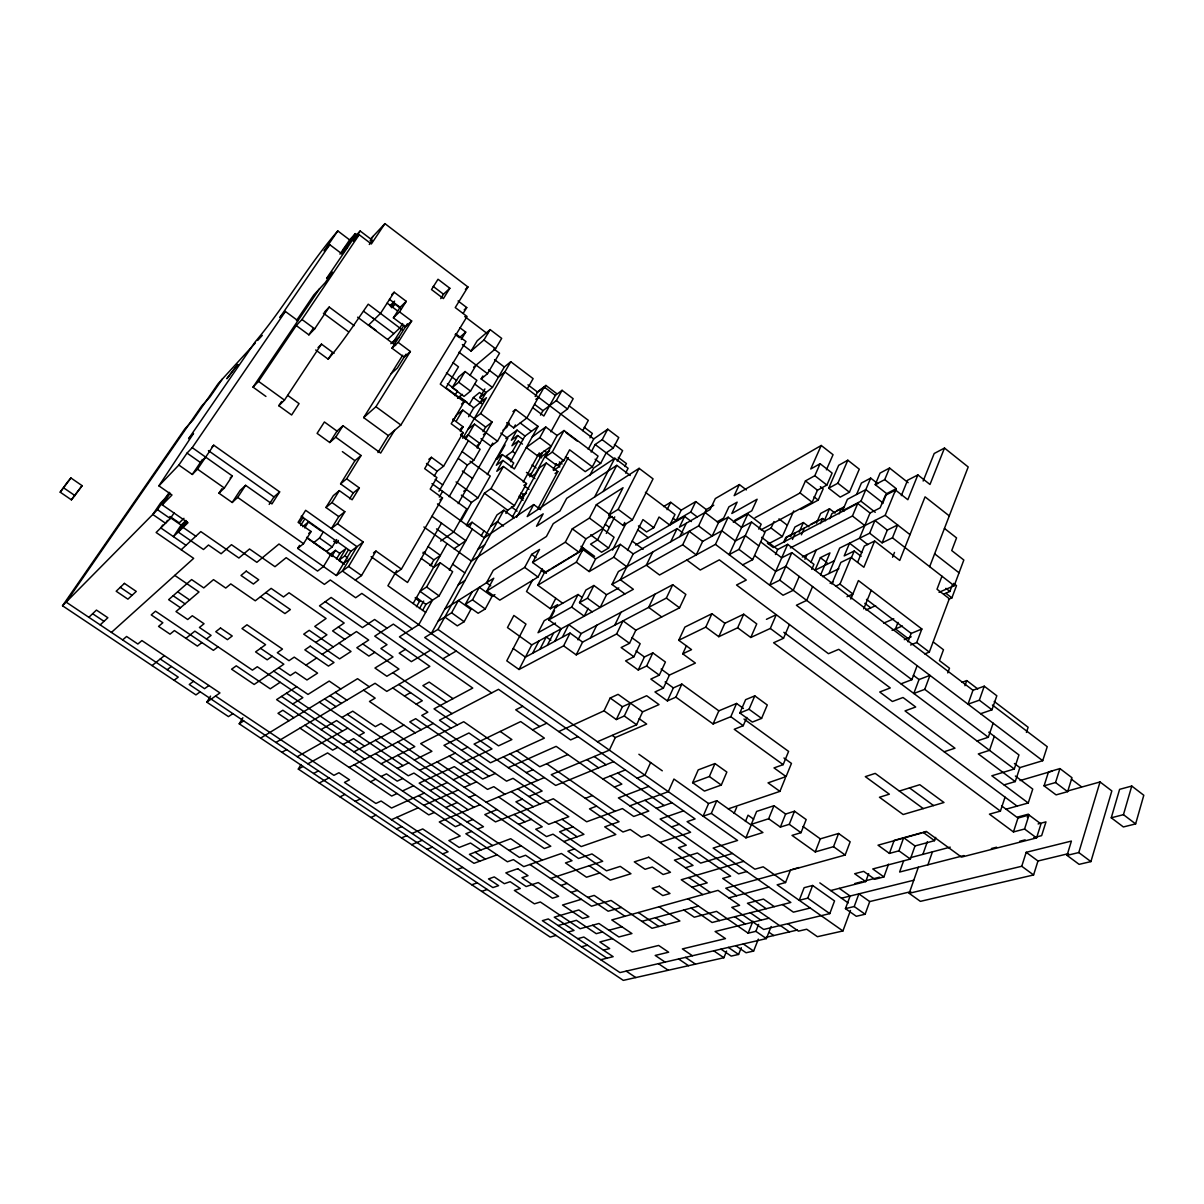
<?xml version="1.0" encoding="UTF-8"?>
<svg xmlns="http://www.w3.org/2000/svg" width="1204" height="1204" viewBox="0 0 1204 1204"><rect width="100%" height="100%" fill="white"/><g stroke="black" fill="none" stroke-linecap="round" stroke-linejoin="round"><path stroke-width="1.5" d="M1135.628 823.912L1143.8 795.257L1131.76 786.046L1119.615 789.342L1111.262 817.802L1123.377 826.952L1135.628 823.912L1123.452 814.672L1111.262 817.802M1123.452 814.672L1131.76 786.046M918.351 867.241L909.17 893.323L1021.744 866.263L1026.199 852.312L1071.409 841.069L1067.045 855.382L1079.115 864.352L1090.914 861.597L1111.834 790.923L1100.035 781.953L1067.301 791.088M1067.045 855.382L1078.784 852.552L1100.035 781.953M1067.632 791.66L1071.966 777.709L1059.941 768.588L1048.488 771.975L1044.064 785.836L1056.089 794.881L1067.632 791.66L1055.532 782.54L1044.064 785.836M909.17 893.323L920.383 901.36L1033.589 874.962L1037.968 860.995L1068.55 853.621M1055.532 782.54L1059.941 768.588M935.674 837.382L934.53 840.663L915.01 845.961L910.359 859.069L898.952 850.837L889.425 853.41L878.032 845.193L926.644 831.663L961.529 857.097L1036.554 837.909L1040.978 823.927L1029.044 815.033L1017.967 818.043L1001.562 805.852M1027.343 817.516L1028.427 814.145L1017.711 817.049M1005.054 797.153L1000.419 811.105L989.447 814.16L1013.452 831.934L1024.559 829.014L1029.044 815.033M1006.047 809.178L1028.246 802.993L1032.746 789.087L1015.363 776.038M1014.43 763.547L1019.848 767.61L1042.709 760.702L1047.239 746.691L992.412 705.032M1013.452 831.934L1017.967 818.043M1004.031 784.888L1015.243 781.592L1019.848 767.61M1028.246 802.993L991.84 775.782L1014.295 768.98L1018.945 754.938L988.785 732.183M1026.41 732.423L1028.126 727.246L994.203 701.45M994.293 736.336L989.507 750.348L978.325 753.93L1015.243 781.592M977.031 740.972L988.303 737.269L993.149 723.198M980.613 713.716L991.976 709.803L996.822 695.777L984.24 686.19L972.967 690.268L968.031 704.189L979.334 700.201L984.24 686.19M927.908 864.788L932.423 851.845M922.881 854.373L927.381 841.611M964.931 685.723L966.767 680.576L977.768 688.959M903.587 860.905L899.614 872.042L964.013 855.547M898.952 850.837L903.677 837.728L915.01 845.961M868.641 873.652L865.721 881.584L854.674 873.728L863.674 871.35L874.766 879.281L883.917 876.933L888.567 864.111M839.263 888.356L850.114 896.032L845.449 908.629L856.3 916.289L865.119 914.242L869.724 901.57L910.766 891.667M889.425 853.41L894.166 840.377L913.309 835.049M947.759 672.916L949.474 668.22L939.466 660.62L943.484 649.754L933.476 642.138M845.449 908.629L854.208 906.522L858.873 893.865L869.724 901.57M787.732 923.694L798.433 931.144L806.695 929.232L817.411 936.697L842.92 930.963L850.476 910.495M924.747 689.38L929.955 675.369L919.028 679.538L913.806 693.474L924.747 689.38L988.303 737.269M948.526 599.336L951.882 597.906L956.488 585.626L953.598 583.383M943.951 594.008L949.896 591.435L952.274 585.099M829.782 913.625L834.538 900.938L812.625 885.467L804.121 887.709L799.245 900.306L807.749 898.139L829.782 913.625L763.697 929.458L731.806 907.364L739.572 905.333L718.02 890.373L611.782 919.931L631.919 933.551L618.886 936.968L598.93 923.498L580.147 928.72L540.355 901.992L534.395 903.843L514.394 890.433L520.263 888.492L510.165 881.704L504.341 883.691L494.257 876.918L488.538 878.92L498.591 885.647L492.887 887.574L189.254 684.474L193.528 681.298M924.717 653.922L929.322 652.086L949.324 598.734L937.013 589.223L941.964 576.219M939.03 592.308L954.2 585.716L963.832 560.026L951.732 550.559L956.548 537.902L944.448 528.421M736.637 895.761L725.786 888.221L845.163 855.021L850.159 841.792L838.571 833.469L820.315 838.857L803.008 826.486M900.983 683.842L911.864 679.673L917.132 665.677M910.615 644.998L916.726 642.515L921.858 629L858.422 580.554L850.822 599.065M745.908 837.849L751.176 825.086L716.756 800.705L708.584 803.55L703.136 816.192L711.308 813.422L745.908 837.849L762.915 832.536L751.311 824.319L768.649 818.75L780.373 827.088L785.625 814.054L794.505 811.21L806.183 819.563L801.006 832.686L792.036 835.395L815.243 851.92L833.514 846.683L838.571 833.469M807.749 898.139L812.625 885.467M907.982 641.822L911.202 633.424L921.858 629M929.654 566.678L968.197 466.971L944.493 448.054L934.199 453.502L923.152 481.028M815.243 851.92L820.315 838.857M898.018 622.393L895.475 628.924L907.741 638.24M606.921 958.203L548.302 918.938L542.387 920.684L619.97 972.576L766.376 938.593L771.132 926.493M735.779 945.697L746.074 952.755L753.629 951.055L758.339 939.135M842.92 930.963L777.152 884.82L785.55 882.547L790.546 869.89M683.827 910.028L694.287 917.207L716.53 911.368L748.135 933.175L755.871 931.324L758.61 924.416M944.493 448.054L929.985 484.475L917.869 474.903L907.59 480.245L901.329 495.642M780.373 827.088L789.267 824.319L794.505 811.21M721.015 949.128L731.204 956.096L738.594 954.441L741.288 947.698M748.135 933.175L752.936 921.15M892.555 557.256L894.497 552.425M863.719 608.863L871.214 590.321M882.111 542.838L892.45 537.812L897.627 524.989L887.303 530.091L882.111 542.838L869.664 533.206L839.685 548.091L828.954 573.51M917.869 474.903L907.846 499.72L895.535 490.073L885.301 495.371L880.139 507.862L870.025 513.024L859.521 538.233L867.783 544.599M242.862 717.75L239.22 723.8L623.311 980.372L723.89 957.737L726.584 951.07M768.649 818.75L773.961 805.717L785.625 814.054M728.269 808.862L779.921 791.374L785.234 778.326M779.921 791.374L768.047 782.856L786.077 776.58L791.449 763.411L783.954 757.993M949.279 515.899L925.063 496.846L899.749 560.432L874.631 541.032L863.87 567.25L851.093 557.452L840.859 562.418L831.813 583.97M802.331 557.016L885.181 515.312L895.535 490.073M786.077 776.58L774.021 767.911L783.157 764.645L788.59 751.401L744.012 719.059M894.873 492L896.243 488.658L884.729 479.613L875.218 484.64L886.686 493.61L896.243 488.658M751.311 824.319L756.624 811.436L773.961 805.717M857.624 562.313L864.352 546.059L874.631 541.032M869.664 533.206L874.917 520.474L887.303 530.091M882.562 503.603L886.686 493.61M835.576 586.213L839.971 584.136L851.093 557.452M851.514 557.482L854.208 551.026L861.116 556.338M884.729 479.613L889.545 468.025L908.147 482.669M745.442 821.474L748.045 815.183L753.689 819.187M734.094 813.437L736.728 807.162M875.218 484.64L880.049 473.097L889.545 468.025M790.366 547.925L852.432 516.004L857.73 503.468L870.025 513.024M882.923 502.926L865.826 489.592L847.42 499.314L842.529 510.782L860.95 501.165L870.673 478.108L877.776 483.662M761.59 718.397L767.279 704.987L754.803 695.852L745.622 699.674L739.858 713.009L752.349 722.084L761.59 718.397L749.038 709.261L739.858 713.009M856.571 494.483L861.417 483.045L870.673 478.108M812.58 586.559L806.68 600.405L796.401 605.251L1014.295 768.98M820.571 575.03L829.962 552.907L820.391 557.663L815.033 570.199L834.342 560.748M721.301 785.053L726.855 772.065L714.965 763.562L698.23 769.883L692.616 782.705L704.445 791.088L721.301 785.053L709.352 776.535L692.616 782.705M839.113 513.867L841.325 508.69L844.29 510.978M711.308 813.422L716.756 800.705M849.437 492.21L859.28 469.184L847.827 460.214L838.691 465.301L828.713 488.192L840.211 497.117L849.437 492.21L837.864 483.225L828.713 488.192M810.924 562.358L816.252 550.017M829.691 518.773L831.904 513.626L841.325 508.69M749.038 709.261L754.803 695.852M783.157 764.645L734.229 729.278L743.229 725.711L746.796 717.418M811.767 569.402L813.934 564.33L787.672 544.343L777.709 549.506L775.466 554.532M1000.419 811.105L773.6 642.755L783.518 638.286L789.403 624.515M799.245 576.46L793.255 590.291L783.051 595.227L715.432 544.404L659.536 574.985L646.307 565.188L652.764 551.989M824.574 520.158L829.481 508.78L835.079 513.1M709.352 776.535L714.965 763.562M804.934 559.303L806.921 554.698M820.375 523.62L822.603 518.488L825.538 520.745M837.864 483.225L847.827 460.214M686.506 645.615L682.728 653.817L695.4 663.073L669.424 675.083L663.389 688.131L654.961 691.954L667.392 700.894L675.88 697.146L713.069 723.95L730.798 716.711L736.562 703.452L743.44 708.449M682.728 653.817L691.547 649.633L678.74 640.272L705.785 627.118L718.803 636.705L737.646 627.781L750.769 637.488L770.304 628.458L776.279 614.702L766.436 619.338M816.462 523.123L820.676 513.431L829.481 508.78M801.397 534.817L804.362 528.044M800.856 509.473L818.238 500.096L823.175 488.839L820.36 486.672M761.018 529.835L812.158 502.264L817.456 490.209L826.877 485.061L832.114 473.067L820.12 463.721L810.744 468.988L821.233 445.465L833.048 454.706L826.411 469.816M750.769 637.488L756.744 623.898L743.711 614.206L724.868 623.281L718.803 636.705M713.069 723.95L718.833 710.842L736.562 703.452M799.17 532.168L803.399 522.551L808.922 526.78M787.672 544.343L769.657 585.144L779.786 580.147L791.841 552.651L972.967 690.268M790.697 536.593L794.926 527.021L803.399 522.551M792.458 539.452L795.423 532.725M783.699 542.101L785.776 537.42L792.352 533.974M784.376 542.372L786.603 537.345L822.603 518.488M755.058 517.75L800.073 492.948L805.446 480.923L814.807 475.7L820.12 463.721M768.318 543.907L782.314 536.563L793.737 510.887M737.646 627.781L743.711 614.206M742.657 564.872L752.635 559.679L765.022 532.273L751.522 522.024L741.634 527.442L728.149 517.223L718.487 522.671L712.151 536.111L698.606 525.922L618.404 571.539L611.963 584.452L624.906 593.933M764.104 531.762L771.087 528.014L773.991 521.558M650.611 762.553L644.877 775.15L637.097 778.175M758.866 529.218L761.169 524.192L747.819 514.033L733.281 522.13M705.785 627.118L711.925 613.709L724.868 623.281M675.88 697.146L681.855 684.083L718.833 710.842M667.392 700.894L673.367 687.905L681.855 684.083M747.819 514.033L729.082 554.668L738.97 549.385L751.522 522.024M663.389 688.131L650.837 679.086L659.31 675.143L665.421 662.019L652.824 652.884L644.411 656.978L638.24 669.996L625.583 660.876L633.906 656.782L640.167 643.704L631.694 637.548M597.44 741.739L636.6 724.748L642.605 711.85L659.024 704.596L646.653 695.731L622.393 706.733L616.328 719.556L604.032 710.827L558.716 731.565M678.74 640.272L684.88 627.088L711.925 613.709M715.432 544.404L728.149 517.223M633.906 656.782L621.129 647.541L629.511 643.327L635.847 630.189L679.553 607.809L685.844 594.43L672.72 584.723L581.141 633.575L577.98 639.881M746.375 489.908L739.376 484.565L734.169 495.657L821.233 445.465M638.24 669.996L646.638 665.978L652.824 652.884M616.328 719.556L624.289 716.004L630.369 703.121M639.113 718.653L646.683 724.055L615.289 737.57L609.359 750.137L551.236 774.684L619.052 821.73L604.739 826.862L615.801 834.507L581.201 846.578L559.589 831.753L572.969 826.817M758.866 545.909L745.276 535.629L735.388 540.987L721.813 530.753L702.639 541.394L696.243 554.893L682.698 544.78L611.963 584.452M698.606 525.922L706.296 509.563L713.761 505.244M682.984 532.996L677.115 528.586L633.199 553.9L620.361 579.741L633.379 589.298L531.747 644.892L507.471 627.585L513.867 615.455L525.967 624.108L506.779 660.846L519.029 669.499L563.607 645.841L576.219 654.871L582.586 642.093L666.354 598.087L672.72 584.723M682.698 544.78L689.17 531.295L702.639 541.394M604.032 710.827L610.187 698.019L618.088 694.332L642.605 711.85M679.869 536.578L686.28 523.304M655.006 594.174L648.64 607.388L661.688 616.945M691.382 521.558L684.624 516.456L679.417 527.217L710.119 509.518L715.342 498.561L739.376 484.565M670.417 523.86L690.72 512.016L695.761 501.586L706.296 509.563M695.761 501.586L681.178 510.18L676.151 520.519L673.141 518.262M670.703 541.8L677.115 528.586M576.219 654.871L616.598 633.981L623.01 620.858L635.847 630.189M614.702 625.222L621.038 612.294M667.076 509.668L670.703 502.294L681.178 510.18M638.451 525.892L646.563 531.927L653.787 527.683L659.039 517.028L669.8 525.094L674.977 514.514L645.419 492.301M590.457 637.954L596.778 625.237M627.525 550.454L642.936 519.586L653.787 527.683M618.781 587.928L606.515 594.731L600.164 607.463L587.447 598.207L579.5 602.662L592.157 611.843M596.356 504.687L610.052 514.861L603.189 528.255L585.912 538.85L579.004 552.23L545.969 572.216L532.589 562.509L565.308 542.191L572.306 528.827L589.418 518.066L596.356 504.687L623.04 487.71L609.028 515.026L623.145 525.516L632.386 519.932L653.05 478.861L639.098 468.341L553.238 523.65L546.42 536.487L493.294 570.305L486.491 582.796L490.75 585.851M588.199 608.291L584.241 616.162L571.659 607.072L548.768 619.909L561.139 628.804L554.773 641.311M562.674 603.234L537.767 585.219L576.325 562.178L589.162 571.569L613.814 557.181L620.271 544.343L633.199 553.9M623.145 525.516L624.695 522.461M563.607 645.841L570.049 633.078L582.586 642.093M587.447 598.207L593.873 585.49L606.515 594.731M612.52 550.108L625.854 523.695M579.5 602.662L585.912 590.02L593.873 585.49M562.358 637.232L568.739 624.65L581.141 633.575M608.577 548.061L614.07 537.225L603.084 529.098L597.545 539.919L590.562 544.133L601.564 552.23L608.577 548.061L590.622 534.802M589.162 571.569L595.589 558.912L620.271 544.343M571.659 607.072L578.071 594.49L582.239 597.515M547.293 645.359L553.644 632.898M609.028 515.026L618.179 509.352L639.098 468.341M606.304 533.432L614.747 516.877M539.904 649.332L546.255 636.946L550.83 640.227M624.876 466.535L626.411 463.555L618.269 457.415M576.325 562.178L582.841 549.551L595.589 558.912M582.089 551.402L583.684 548.317L579.591 550.785M548.768 619.909L555.149 607.523L578.071 594.49M532.619 653.26L538.956 640.949M554.547 610.624L551.462 616.629L544.238 620.692L538.022 632.732L555.511 623.04M556.097 607.629L557.648 604.619L550.409 608.742L526.509 591.525L532.755 579.711M625.628 473.082L628.097 468.266L614.808 458.257L527.202 516.591L533.718 504.581L540.611 509.668M519.029 669.499L531.747 644.892M550.409 608.742L555.751 598.388M617.185 461.117L622.618 450.657L614.416 444.457M603.234 491.443L616.779 465.346L630.234 475.475M594.595 497.011L614.808 458.257M589.659 475.61L593.647 468.055L600.645 463.359L606.184 452.839L613.272 448.038L618.766 437.549L607.734 429.196L593.738 438.918L588.199 449.318M537.767 585.219L544.238 572.908L550.243 569.266M592.353 466.851L598.057 456.075L564.029 430.505L557.091 435.502L545.322 456.978L556.76 465.496L563.758 460.65L569.612 449.814L592.353 466.851L585.249 471.622L565.444 456.828M444.893 608.953L493.76 578.221L486.883 590.893L499.81 600.149L537.992 577.032L542.282 568.905M591.149 452.042L595.152 444.517L602.181 439.671L607.734 429.196M532.589 562.509L539.543 549.43L531.641 554.397L524.703 567.4L486.883 590.893M589.99 437.82L592.353 433.425L584.196 427.269M540.942 508.208L568.273 457.52M582.766 430.656L588.32 420.346L569.116 405.838M562.283 460.741L559.032 466.731L553.659 470.448M538.098 508.148L557.843 471.577L546.285 462.983L539.377 467.844L512.392 517.073M472.254 591.751L465.421 604.212L478.123 613.257L485.257 608.953L492.03 596.401L494.919 594.625M553.118 469.891L556.368 463.916M444.818 617.02L457.309 625.854L464.157 621.716L470.884 609.359L458.393 600.465L451.59 612.806L438.121 621.174M516.606 517.314L546.285 462.983M545.322 456.978L552.26 452.072L564.029 430.505M465.421 604.212L472.48 599.833L479.327 587.296L492.03 596.401M539.768 457.595L542.131 453.306L539.618 455.112M529.715 476.799L540.37 457.415L549.641 450.823M505.921 513.416L507.682 510.24L514.409 505.635L526.539 483.556L503.407 466.475L496.785 471.291L502.896 460.455L514.364 468.943L538.053 426.412L515.523 409.556L512.919 411.572M550.89 431.83L560.703 414.026L567.505 409.014L573.164 398.705L562.072 390.307L555.33 395.409L543.862 415.997L532.665 407.599M521.332 498.321L523.77 493.881M523.213 482.036L539.287 452.9M431.288 633.5L496.996 514.906L503.814 510.24L514.228 517.855M539.813 437.654L551.236 446.202L537.616 455.925L526.298 447.512L539.813 437.654L545.728 426.984L557.091 435.502M449.498 654.946L424.711 637.533L437.97 629.406L503.814 510.24M481.239 535.78L483.963 530.874M540.491 415.079L542.944 410.669L556.353 400.601L562.072 390.307M422.529 610.473L425.93 604.393L439.114 595.89L452.644 571.674L440.258 562.81L433.666 567.28L421.295 558.445M511.173 467.558L513.732 462.968L502.384 454.57L495.897 459.356M449.318 570.124L472.299 529.113M510.571 461.659L524.839 436.209L538.053 426.412M419.474 608.562L423.688 601.082M466.43 525.2L484.429 493.234L491.036 488.508L503.407 466.475M555.33 395.409L544.253 387.041L526.81 417.999L513.702 427.902L506.718 422.694M523.168 439.58L517.69 435.517L511.926 445.766L518.337 441.01L522.476 444.095M544.298 388.26L545.894 385.43L556.564 393.512M469.334 527.156L472.073 522.25L488.418 534.094M511.625 460.169L506.116 456.09L512.513 451.38L518.337 441.01M457.339 724.974L434.027 708.855L472.751 688.071L399.442 636.841L418.751 624.68L432.477 600.164L420.03 591.345L426.592 586.995L440.258 562.81M416.449 606.726L419.82 600.766L415.245 597.53M460.756 521.422L471.471 502.489L477.913 497.884L490.239 476.047L470.072 461.222M502.384 454.57L496.334 465.271L502.896 460.455M535.163 396.507L537.631 392.143L544.253 387.041M525.185 436.179L517.058 430.114L511.354 440.243L517.69 435.517M413.122 603.535L447.06 543.621M487.259 474.617L507.817 438.301L500.789 433.094M513.702 427.902L515.372 424.952M496.831 459.492L505.078 444.923M480.968 438.723L490.976 446.127L497.493 441.221L515.523 409.556M527.307 388.847L533.131 378.628L510.782 361.727L504.325 367.009L492.436 387.402L479.794 397.621L483.963 400.736M509.202 422.98L506.733 427.345L502.941 430.219M430.505 565.775L433.861 559.875L440.393 555.405L428.082 546.586M458.167 503.618L492.707 443.102M449.122 496.74L467.333 465.105L473.834 460.214L480.11 449.273L461.042 435.201M556.037 935.433L550.168 937.073L298.321 769.07L300.925 764.525M441.507 523.168L407.524 582.48L371.103 556.684M477.16 448.038L492.12 422.062L480.637 413.529L474.226 418.601M394.957 573.586L401.399 569.101L442.5 497.974L430.219 489.065L436.932 477.582L424.681 468.657L431.408 457.294L443.584 466.204L463.209 432.627L451.214 423.763L464.157 401.88L440.273 384.121L465.993 341.56L455.714 333.809M483.03 431.619L485.648 427.089L492.12 422.062M438.948 491.337L468.401 440.619M396.703 570.576L387.914 585.746L425.644 612.369M439.279 497.086L442.59 491.352M465.542 439.46L474.451 424.139L497.493 441.221M480.637 413.529L510.782 361.727M480.065 402.813L486.07 392.549L474.827 384.136M462.742 438.301L486.416 397.711L473.789 407.855L468.612 416.704M479.794 397.621L484.896 388.922M434.253 476.062L437.097 471.2L443.584 466.204M460.349 431.514L463.104 426.818L452.719 419.127M456.542 420.647L462.772 410.097L485.648 427.089M492.436 387.402L481.133 378.929L482.864 376.009M469.139 404.725L473.368 397.531L479.523 392.534L482.277 394.596M481.133 378.929L487.515 373.676L499.54 353.223L493.896 348.964M355.27 580.057L361.516 575.557L375.979 551.071L401.399 569.101M470.538 391.074L476.874 380.359L465.075 371.524L458.619 376.987L452.237 387.643L464.022 396.417L470.538 391.074L458.694 382.225L452.237 387.643M473.593 367.235L495.551 348.739L501.677 338.369L490.133 329.61L477.19 340.792L471.035 351.071L462.381 344.555M452.945 421.174L456.497 415.169L462.772 410.097M454.826 395.574L457.49 391.089L447.436 383.609M469.981 375.437L476.122 365.113M299.555 545.382L297.674 548.422L336.322 575.527L348.588 566.452L363.202 541.996L337.481 523.74L331.416 528.571L338.745 516.591L344.841 511.7L331.973 502.535L325.953 507.486L338.745 516.591M458.694 382.225L465.075 371.524M471.035 351.071L483.948 339.964L490.133 329.61M344.389 564.3L338.836 560.402L344.811 555.887L348.377 549.942M336.322 575.527L350.861 551.312L363.202 541.996M338.836 560.402L345.969 548.557L340.04 553.072L336.488 558.957M326.284 551.552L332.184 546.977L336.699 539.558M338.384 540.491L336.668 543.335L333.643 541.198M330.859 554.382L323.5 566.527L317.555 571.057L278.982 544.027L256.858 562.328L231.469 544.69L221.115 553.75L208.488 545.006L203.491 549.506L178.222 532.048L185.958 520.474L181.127 525.11L173.421 536.623L188.005 522.717L162.254 504.852L170.185 493.204L160.629 502.911L152.773 514.454L165.52 523.258L167.476 520.369M461.267 339.453L465.722 332.123L459.958 327.774M331.943 556.128L335.449 550.348L340.01 553.569M377.951 452.569L388.335 435.622L400.872 425.012L467.062 316.502L455.247 307.562L467.95 286.973L384.934 223.628L370.697 238.874M349.627 498.832L353.223 492.948L359.364 487.936L346.632 478.801L340.582 483.888L353.223 492.948M463.179 313.371L466.746 307.547L458.077 300.955M337.481 523.74L344.841 511.7M359.364 487.936L352.125 499.765L339.332 490.615L333.297 495.642L325.953 507.486M394.566 430.355L380.66 453.08L342.974 425.719L336.985 431.092L329.761 442.515L317.103 433.38L324.403 421.972L336.985 431.092M313.687 542.688L319.527 538.037L323.169 532.108M297.674 548.422L303.543 543.696L311.083 531.521L298.095 522.355L305.635 510.3L356.986 546.676L342.418 571.027L695.069 818.931L687.108 821.64L754.893 869.198L763.201 866.82L785.55 882.547M340.582 483.888L354.939 460.68L361.034 455.503L335.72 437.187L329.761 442.515M232.884 713.656L228.444 716.606L206.802 702.158L210.549 696.108M331.973 502.535L339.332 490.615M346.632 478.801L361.034 455.503M388.335 435.622L363.668 417.622L375.919 406.726L410.383 351.508L398.178 342.403L391.977 348.182L404.123 357.212L410.383 351.508M449.844 288.253L443.403 298.577L431.514 289.562L438.015 279.253L449.844 288.253L443.493 294.212L440.739 298.622M304.717 527.894L308.375 521.994L320.956 530.889M363.668 417.622L402.723 355.225M299.57 522.987L303.152 517.268M406.034 354.157L397.365 368.033L391.21 373.616M300.654 525.561L304.266 519.767M398.178 342.403L411.678 321.001L399.547 311.896L393.392 317.826L405.447 326.871L411.678 321.001M404.047 325.17L392.609 343.23L398.75 337.481M335.72 437.187L342.974 425.719M391.977 348.182L407.343 323.861M402.663 323.5L399.848 327.94L387.899 339.257M399.547 311.896L406.275 301.346L394.175 292.226L391.721 294.634M211.618 447.361L213.74 445.194L279.644 491.894L271.953 503.904L245.601 485.317L240.093 490.449L232.206 502.489L218.947 493.188L221.942 488.673M393.392 317.826L400.104 307.321L406.275 301.346M391.134 307.186L393.919 302.851M269.169 504.416L273.955 496.936L279.644 491.894M394.175 292.226L380.524 313.371L368.439 325.23M232.206 502.489L237.685 497.402L245.601 485.317M315.689 349.988L328.165 359.138L332.229 352.922M328.165 359.138C342.929 341.981 355.255 322.807 368.228 304.176L402.211 329.806M218.947 493.188L224.35 488.026L232.342 475.956L192.234 447.647L187.041 453.095L178.854 465.06L158.898 485.859L171.991 494.994L162.254 504.852M287.726 395.409L299.059 403.626L291.624 414.989L278.801 405.733L281.616 401.474M278.801 405.733L284.475 400.119L321.483 344.133L334.02 353.359M370.155 240.68L373.029 236.375M265.933 396.447L253.021 387.116L258.544 381.367L296.259 325.562L308.886 334.862L313.055 328.632M369.297 244.487L372.202 240.123L360.162 230.987L354.337 237.354L326.615 278.335L332.364 272.119L325.261 282.624L313.868 294.89L296.47 320.58M308.886 334.862L314.68 328.858L329.219 307.08L354.217 325.652M384.934 223.628L371.359 243.96L359.183 234.735L353.299 241.146L360.162 230.987M186.966 521.603L183.083 527.412L195.816 536.216M162.736 525.034L160.794 527.909L186.003 545.307M296.259 325.562L301.978 319.481L359.183 234.735M111.43 632.416L193.663 558.355L156.129 532.499L170.306 518.563L174.219 512.753M339.964 254.149L349.627 239.882L355.33 233.636L358.295 235.879M178.854 465.06L192.279 474.466L202.392 459.522M349.627 239.882L337.797 230.927L324.117 250.899L329.73 244.668L341.74 253.713L355.33 233.636M192.279 474.466L197.516 469.169L213.74 445.194M253.021 387.116L319.527 288.794M200.21 691.803L195.936 694.889L62.518 605.762L157.483 509.683L169.297 492.346M329.73 244.668L279.855 317.51L285.393 311.475L297.93 320.731M192.234 447.647L285.393 311.475M158.898 485.859L193.528 433.47L188.607 438.692L255.308 341.725C285.002 306.538 307.637 265.783 337.797 230.927M222.439 378.959L209.857 397.169L201.58 406.169L66.13 602.105L178.237 677.115L174.068 680.29M62.518 605.762L184.859 428.88L192.971 420.106L218.24 383.549L255.383 342.929M71.397 499.841L82.128 485.679L70.931 477.973L67.349 482.262L60.2 492.165L71.397 499.841L82.128 485.679M60.2 492.165L70.931 477.973M257.671 340.431L262.306 335.374M342.884 249.845L348.573 243.629M341.74 253.713L347.489 247.467M324.553 311.956L329.219 307.08M205.658 457.129L200.391 462.486L187.041 453.095M318.007 347.64L321.483 344.133M389.915 305.711L394.596 301.12M391.646 307.757L395.183 304.296L401.037 308.691M183.956 518.322L179.23 522.882L169.96 516.471M230.175 478.033L232.342 475.956M88.855 617.321L96.44 610.082L107.863 617.742L100.173 624.876M390.848 343.667L395.409 339.377M181.202 549.761L200.812 531.596L238.904 558.024L249.529 548.979L274.979 566.693L286.176 557.678L324.388 584.376L330.317 579.982L355.677 597.741L361.832 593.421L412.235 628.789M465.391 289.336L467.95 286.973M464.217 309.834L466.746 307.547M465.722 332.123L459.416 337.677L455.127 334.441M122.657 639.926L126.601 636.48L137.858 644.02L141.906 640.573L219.956 692.932L206.802 702.158M457.58 398.373L462.456 394.355M302.671 526.705L308.375 521.994M461.553 404.002L464.157 401.88M308.721 533.432L311.083 531.521M152.065 665.586L164.391 655.653M185.913 638.346L194.867 631.137L252.434 670.146L257.295 666.745L302.851 697.658L292.738 704.024M460.515 428.865L463.104 426.818M428.835 459.311L431.408 457.294M460.605 434.674L463.209 432.627M468.07 429.166L474.451 424.139M167.205 669.725L171.374 666.459M201.896 642.575L197.396 646.096L174.399 630.565L170.05 634.162L158.552 626.396L162.841 622.754L151.237 614.913L155.512 611.18L213.394 650.341L218.029 646.819M206.471 638.993L211.091 635.381L199.428 627.465L204.048 623.747L192.294 615.756L187.734 619.518L175.995 611.557L199.006 591.977L174.761 575.392M464.398 437.835L468.221 434.84L479.824 443.418L477.251 445.39M536.969 392.323L545.894 385.43M483.421 434.689L485.995 432.703M329.73 554.743L335.449 550.348M535.84 399.307L538.489 397.275M505.815 438.572L517.058 430.114M349.732 558.791L343.622 563.367L306.614 537.315M439.881 499.901L442.5 497.974M373.466 552.907L375.979 551.071M532.198 436.917L545.728 426.984M463.736 491.262L466.279 489.396M208.924 685.527L204.545 688.688L160.237 659.009M528.571 475.174L531.084 473.413M272.224 656.27L267.183 659.807L255.579 651.906L265.587 644.682L241.989 628.578L246.97 624.786L282.473 649.076L277.311 652.703L289.005 660.68L294.227 657.128L317.585 673.111L306.975 679.974L295.431 672.103L290.284 675.534L278.756 667.678M531.536 476.453L535.479 473.684L546.977 452.719L544.208 450.657M422.935 553.419L425.433 551.673M440.634 541.063L453.667 531.957L466.731 508.901L431.98 483.632M523.845 485.423L526.539 483.556M466.821 525.907L472.073 522.25M526.464 493.158L523.8 494.994L520.986 492.918M555.059 473.503L557.843 471.577M315.734 642.439L326.901 634.809L314.771 626.426L326.088 618.495L289.02 592.774L283.527 596.958L271.141 588.38L255.278 600.796L230.777 583.91L225.75 588.064L213.499 579.636L203.777 587.913L191.617 579.576L168.635 599.682L180.495 607.734M429.768 565.278L432.251 563.577M453.938 548.798L465.797 540.701L431.995 516.305M490.675 526.314L497.478 521.693L503.468 526.058M533.718 504.581L484.309 537.827L437.488 503.904M477.883 549.43L484.655 544.915M280.156 682.262L270.268 688.823L236.27 665.827L231.574 669.198L254.164 684.459L283.843 664.202L260.561 648.309M305.921 665.135L316.682 657.986M322.145 654.344L356.459 631.558L368.695 640.061L356.835 647.722L368.891 656.075L374.85 652.327M616.779 465.346L566.693 498.351L559.995 510.947L536.517 526.238L543.185 513.837L471.396 561.124L423.898 526.976M239.22 723.8L243.705 720.895M296.62 686.671L276.604 699.614L364.797 759.212M458.257 584.843L464.985 580.494M609.39 518.141L612.144 516.441M260.636 738.112L357.558 678.695L369.282 686.762M405.447 649.347L399.201 653.17L411.362 661.643L430.565 650.175M551.748 568.363L565.534 560.026M567.084 559.077L582.841 549.551M663.585 506.568L670.703 502.294M275.942 742.462L375.061 683.3L386.8 691.382L429.843 666.369L331.1 597.47L319.481 605.853L344.178 623.025L332.59 630.926L344.735 639.339M635.637 545.006L684.624 516.456M281.932 752.334L286.627 749.595M321.001 729.624L336.593 720.564L403.024 765.654M341.906 717.464L352.742 711.173L375.362 726.614L380.991 723.514L414.808 746.615L381.051 763.787M442.861 658.799L456.226 651.033M297.268 756.714L347.76 728.149M404.469 696.047L410.534 692.616M717.117 521.783L723.619 518.126L728.917 506.839L737.134 502.158L731.836 513.491L757.12 499.239L751.778 510.827L734.816 520.278M298.321 769.07L303.077 766.451M307.863 763.818L327.593 752.936L391.676 796.055L397.049 793.526M337.782 747.323L332.665 750.152L299.962 728.119M342.974 744.463L353.524 738.654L364.556 746.134M358.882 735.689L364.315 732.709L319.346 702.128M416.178 704.129L422.303 700.758L398.72 684.459M570.049 633.078L525.411 657.143L513.235 648.489M313.582 773.48L318.443 770.876M353.901 751.853L403.867 725.034M810.744 524.342L817.847 520.61M836.645 510.767L844.019 506.914M319.226 783.021L328.963 777.934M349.1 767.415L433.305 723.408M857.73 503.468L773.239 547.504L767.354 543.034M791.841 552.651L781.727 557.813L761.003 542.116M339.995 796.867L344.946 794.429M370.456 781.772L375.738 779.169M381.066 776.52L386.469 773.856L397.245 781.14L402.753 778.476M397.44 768.408L408.668 762.854M414.372 760.025L431.92 751.326L420.663 743.636L463.721 721.723L498.546 745.848L511.896 739.572L500.202 731.445M522.747 706.327L515.718 709.803L539.618 726.539M854.208 551.026L844.2 555.917L849.542 543.2L861.853 552.666M355.315 801.352L360.357 798.929M419.654 770.319L455.278 753.132M461.463 750.152L467.724 747.127M822.467 576.641L838.827 568.755M830.098 583.278L833.394 581.713M402.482 790.968L413.544 785.776M460.379 763.772L491.984 748.918L468.928 732.98L443.96 745.366L488.99 776.279M532.559 729.865L546.766 723.183M847.014 596.687L852.914 593.978L839.971 584.136M370.907 817.486L375.979 815.168M424.305 793.06L391.556 808.034L381.096 801.021L375.904 803.459L344.464 782.404L349.521 779.831L338.926 772.727L333.914 775.346L215.531 696.032M429.978 790.456L447.391 782.495M453.321 779.786L477.792 768.588M391.451 819.713L418.224 807.794M423.763 805.326L458.318 789.929M464.308 787.265L476.498 781.832M495.341 773.435L482.714 779.063L449.167 756.082M508.284 767.67L556.158 746.36L648.76 811.075L633.725 816.462L622.423 808.591L586.679 821.775L553.328 798.764L495.506 821.88L484.791 814.596L497.011 809.57M577.995 736.622L570.621 739.918L498.516 689.335L439.46 720.188L451.033 728.179M865.932 609.992L875.624 605.687M396.507 828.879L401.745 826.606M434.343 812.459L428.759 814.882L354.277 764.706M445.706 807.538L457.309 802.496M469.199 797.349L475.249 794.73M526.253 772.607L532.981 769.687M567.882 754.547L539.783 766.737L516.757 750.754M883.676 623.13L893.774 618.796M892.074 630.354L902.368 626.005M401.504 837.894L406.726 835.696M411.994 833.469L422.724 828.939L473.985 863.328L497.101 854.81M480.05 804.739L439.264 821.956L460.154 836.027L448.881 840.542L459.175 847.466L470.538 843.041L480.893 850.009M486.145 802.165L544.374 777.573M904.309 639.655L911.202 636.811M411.633 844.666L422.228 840.302M461.147 824.319L455.398 826.666L304.943 725.154M466.956 821.926L472.826 819.503M522.34 799.17L515.899 801.819L548.723 824.319L568.755 816.718L513.039 778.341L506.553 781.155L415.711 718.683L409.751 721.873L421.189 729.729M528.857 796.491L542.131 791.028L474.06 744.072L520.685 721.572L544.374 738.127L490.464 762.794L421.746 715.447L427.841 712.166L392.73 687.935M613.588 761.65L555.721 785.444L510.06 753.824M427.059 849.271L432.417 847.119M471.667 831.422L465.873 833.74L507.426 861.778L513.416 859.626L523.77 866.624L561.41 853.486L572.005 860.709L565.504 862.922L586.498 877.219L599.773 872.96M477.536 829.074L483.451 826.712L419.158 783.142L454.284 766.632L487.545 789.388L493.806 786.679L504.867 794.264M602.813 778.958L625.373 769.928M442.575 853.922L448.054 851.785L396.688 817.381M518.623 824.319L531.34 819.352M585.34 798.342L592.458 795.558M614.356 787.04L621.851 784.12L610.232 775.993M596.612 806.168L589.524 808.847L622.965 831.994L630.219 829.466L641.341 837.186L648.73 834.673L693.007 865.435L685.392 867.753M648.79 786.393L618.42 797.906L686.235 845.208L678.544 847.676L700.698 863.102L732.468 853.47M962.086 682.322L966.767 680.576M457.294 869.484L462.803 867.452M509.036 850.4L521.242 845.9M629.827 805.852L668.31 791.66L673.939 779.048L708.584 803.55M563.788 841.551L583.91 834.342L561.997 819.277M656.421 808.32L672.013 802.722M471.772 884.774L477.296 882.833M574.534 848.91L567.927 851.213L578.582 858.482L591.962 853.937L602.677 861.281L550.559 878.499M683.571 810.849L660.138 819.021L738.609 873.863L746.691 871.545M481.675 891.381L487.259 889.485M671.471 826.952L679.237 824.319M659.867 842.409L690.584 832.265L644.938 800.284M944.147 751.763L954.953 748.211L905.017 710.902L915.702 707.004L903.015 697.507L892.39 701.481L879.718 691.999L890.283 687.951L838.736 649.332L828.457 653.697L736.532 585.009L746.284 580.057L719.33 559.86L700.276 570.019L686.867 560.026M560.838 885.452L567.144 883.435M571.102 892.39L577.453 890.418M899.343 791.058L919.796 784.707L943.966 802.496L903.15 814.521L879.462 797.259L889.335 794.188L865.33 776.64L875.218 773.389L923.272 808.591M581.321 899.313L562.539 905.017L582.616 918.532L588.891 916.741L578.823 909.953L554.276 917.177L574.022 930.436L567.972 932.122M587.718 897.371L594.189 895.415L624.936 916.274M743.711 861.342L681.253 879.748L702.775 894.617M1020.059 780.568L1052.025 771.162M558.144 925.545L576.4 920.307L596.251 933.672L602.557 931.971M621.354 907.44L608.155 911.217L525.591 855.261L519.466 857.459L281.525 696.439M692.029 887.197L707.184 882.863L674.436 860.153L697.387 852.989L730.602 876.151L722.701 878.423L766.211 908.719M914.935 834.598L921.451 832.777M926.373 831.407L923.077 832.325L934.53 840.663M792.247 869.408L799.05 867.512M577.754 938.668L583.85 937.028L613.152 956.668L600.766 959.723M608.923 930.256L621.866 926.749M641.837 921.361L698.471 906.07M728.811 897.868L768.844 887.062M910.359 857.684L950.242 847.149M1038.119 823.942L1045.99 821.85L1041.641 835.636L1033.754 837.668M910.359 859.069L872.765 868.957L883.917 876.933M581.427 946.795L587.507 945.2M612.475 938.653L599.863 941.964L609.66 948.556L603.415 950.137M854.75 883.54L861.748 881.749M863.494 881.298L879.537 877.189M991.374 848.534L996.596 847.195M1019.698 841.265L1025.146 839.865M830.67 890.554L865.721 881.584M841.461 898.184L913.776 880.229M768.935 918.216L715.116 931.505L725.47 938.608L682.382 948.918L692.435 955.75M810.217 908.012L793.406 912.165L782.525 904.565M766 937.344L797.484 930.015M92.633 613.724L103.995 621.324M626.215 971.131L635.817 977.558M475.144 852.191L485.408 859.114M479.674 861.221L469.44 854.358L510.692 838.721L542.267 860.168M293.911 717.719L282.85 710.255L277.989 713.31L288.99 720.729M658.438 963.651L668.235 970.258M592.609 925.259L632.235 951.958L658.648 945.441L668.641 952.213L655.202 955.434L665.09 962.101M120.28 587.341L132.064 595.318M529.865 864.487L591.51 906.206L611.06 900.441L652.026 928.284L679.884 920.985L659.1 906.762M418.691 795.618L492.617 845.569M273.729 671.11L307.998 694.422L329.204 681.058L340.792 688.989M375.467 740.279L386.574 747.834M397.636 755.359L474.03 807.282M468.07 809.795L413.95 773.073L408.322 775.782L375.558 753.584M685.482 957.376L695.461 964.133M286.492 693.218L342.448 731.144M678.604 958.971L688.537 965.698M177.665 591.781L189.63 599.953M329.941 695.641L341.364 703.422M397.847 741.935L550.77 846.231L544.358 848.534L347.294 714.348M655.518 917.674L665.797 924.672M173.12 595.754L185.04 603.866M324.613 698.907L335.976 706.643M638.376 912.527L658.874 926.493M498.561 796.928L542.206 826.787L535.75 829.225L546.511 836.584L553.012 834.176L606.515 870.793L620.256 866.383L630.941 873.728L610.308 880.154L589.192 865.736M335.329 692.33L346.812 700.171M437.142 761.876L470.373 784.572M514.108 814.446L524.944 821.85M713.746 950.814L723.89 957.737M363.563 690.163L375.166 698.139L369.462 701.465L415.245 732.845M511.264 791.555L533.372 806.74M555.33 821.805L577.122 836.78M63.752 487.921L75.009 495.642M728.36 947.413L738.594 954.441M687.875 898.771L719.556 920.593M517.72 788.831L539.949 804.106M691.111 908.057L712.091 922.49L790.832 902.458L713.159 848.067L737.57 840.452L437.97 629.406M743.304 943.951L753.629 951.055M265.783 592.579L290.375 609.57L284.957 613.573L260.5 596.702M338.986 643.162L351.026 651.484L339.603 658.874L303.739 634.162L309.217 630.324L333.297 646.939M503.453 756.849L537.586 780.448M734.741 916.726L745.321 924.04M755.871 931.324L766.376 938.593M338.354 626.998L350.56 635.471M362.735 643.914L398.96 669.048L386.86 676.257L374.956 668.039L393.016 656.963L380.885 648.52L386.996 644.682L374.745 636.148L393.347 624.123L491.623 692.932M446.609 702.098L422.875 685.633L429.166 682.081L453.02 698.666M750.288 912.767L760.973 920.172M169.96 517.374L181.127 525.11M769.281 932.468L773.736 935.538M157.483 509.683L170.306 518.563M392.865 672.675L452.012 713.626M688.733 877.55L710.345 892.51M325.246 601.684L362.434 627.585L374.625 619.488L387.056 628.172M780.493 925.635L789.478 931.881M546.676 763.742L615.093 811.3M779.635 925.635L747.443 903.271L763.456 899.072L774.322 906.657M594.279 756.518L606.033 764.766M617.757 772.983L664.172 805.551M586.875 759.634L598.584 767.836M348.588 566.452L361.516 575.557M306.659 537.736L324.884 550.574M327.353 552.696L332.831 556.549M197.516 469.169L224.35 488.026M237.685 497.402L303.543 543.696M612.324 735.478L615.289 737.57M638.888 754.261L662.29 770.816M854.208 906.522L865.119 914.242M208.427 450.612L273.955 496.936M301.226 516.215L350.861 551.312M416.298 597.575L425.93 604.393M819.834 882.893L848.188 902.94M415.395 598.313L419.88 601.488M319.527 538.037L332.184 546.977M344.811 555.887L347.595 557.858M451.59 612.806L464.157 621.716M624.289 716.004L636.6 724.748M426.592 586.995L439.114 595.89M789.267 824.319L801.006 832.686M472.48 599.833L485.257 608.953M610.187 698.019L622.393 706.733M452.644 564.179L464.849 572.923M423.146 552.215L433.861 559.875M833.514 846.683L845.163 855.021M665.12 681.946L673.367 687.905M342.372 451.62L354.939 460.68M436.525 528.902L459.175 545.216M524.703 567.4L537.992 577.032M616.598 633.981L629.511 643.327M730.798 716.711L743.229 725.711M636.028 650.897L644.411 656.978M661.116 669.063L669.424 675.083M258.544 381.367L284.475 400.119M646.638 665.978L659.31 675.143M531.641 554.397L536.051 557.602M541.905 570.139L546.345 573.36M541.333 570.425L543.997 572.351M426.487 463.465L437.097 471.2M461.343 495.115L471.471 502.489M435.186 479.418L442.696 484.881M484.429 493.234L507.682 510.24M456.075 481.946L477.913 497.884M518.834 497.071L523.108 500.202M580.93 546.3L594.61 556.338M909.502 787.898L933.551 805.566M458.543 458.664L467.333 465.105M565.308 542.191L579.004 552.23M491.036 488.508L514.409 505.635M375.919 406.726L400.872 425.012M462.366 471.005L472.54 478.455M511.399 506.929L517.133 511.113M524.778 486.25L529.023 489.381M613.814 557.181L626.817 566.753M572.306 528.827L585.912 538.85M666.354 598.087L679.553 607.809M462.05 451.545L473.834 460.214M519.36 495.401L523.514 498.441M1021.744 866.263L1033.589 874.962M589.418 518.066L603.189 528.255M526.449 472.389L534.907 478.635M1026.199 852.312L1037.968 860.995M301.978 319.481L314.68 328.858M1024.559 829.014L1036.554 837.909M532.063 464.955L536.096 467.95M512.513 451.38L515.282 453.441M632.19 541.108L643.147 549.235M323.379 313.175L348.242 331.597M605.236 524.312L609.209 527.247M783.834 632.296L1017.079 806.108M618.179 509.352L632.386 519.932M1078.784 852.552L1090.914 861.597M555.781 463.886L559.83 466.896M368.77 325.005L376.145 330.498M357.633 317.179L395.619 345.473M459.07 396.357L467.302 402.482M537.646 454.826L541.649 457.821M462.562 399.502L473.789 407.855M637.608 529.775L648.234 537.661M770.304 628.458L783.518 638.286M457.55 396.342L445.931 387.703L458.483 366.829L452.719 362.509M520.218 422.98L531.4 431.333M373.135 318.172L393.828 333.628M446.443 372.894L456.572 380.464M363.578 311.219L374.444 319.331M552.26 452.072L563.758 460.65M473.368 397.531L481.615 403.671M559.363 461.945L562.102 463.991M387.191 303.152L397.561 310.933M595.107 459.206L600.645 463.359M595.152 444.517L614.431 459.04M488.568 369.763L498.396 377.168L504.852 371.916L593.738 438.918M534.636 404.424L542.944 410.669M389.389 299.269L400.104 307.321M458.95 352.215L487.515 373.676M566.106 432.718L577.167 441.025M705.017 512.498L718.487 522.671M556.353 400.601L567.505 409.014M602.181 439.671L613.272 448.038M754.863 555.676L775.722 571.418L785.836 566.332L1042.709 760.702M913.354 675.278L919.028 679.538M494.543 359.635L504.325 367.009M527.954 384.844L537.631 392.143M690.72 512.016L697.342 517.013M738.97 549.385L752.635 559.679M779.786 580.147L911.864 679.673M761.62 537.315L777.709 549.506M464.729 316.532L487.575 333.839M1071.349 779.154L1081.478 786.814M483.948 339.964L495.551 348.739M916.726 642.515L929.322 652.086M864.818 603.339L870.748 607.854M979.334 700.201L991.976 709.803M433.199 286.401L443.493 294.212M820.391 557.663L827.118 562.81M866.474 599.351L911.202 633.424M771.087 528.014L782.314 536.563M778.958 518.864L787.341 525.26M800.073 492.948L812.158 502.264M852.432 516.004L864.803 525.576M945.892 588.335L949.896 591.435M805.446 480.923L817.456 490.209M946.088 593.421L951.882 597.906M814.009 496.831L818.238 500.096M814.807 475.7L826.877 485.061M892.45 537.812L954.2 585.716M885.181 515.312L910.013 534.636M934.635 553.81L959.046 572.803M860.95 501.165L875.278 512.317M237.745 364.511L226.939 378.583L237.745 364.511M124.418 583.383L116.186 591.239L127.91 599.156L136.263 591.42L124.418 583.383M246.233 571.132L241.011 575.452L253.427 584.03L258.709 579.771L246.233 571.132M220.498 628.006L215.772 631.724L227.436 639.655L232.237 635.998L220.498 628.006M310.256 646.172L304.853 649.874L328.466 666.083L334.005 662.501L310.256 646.172M517.735 868.731L505.861 872.87L526.178 886.535L538.233 882.562L558.596 896.303L552.455 898.214L521.994 877.701L527.999 875.654L517.735 868.731M648.7 857.248L634.312 861.868L645.103 869.303L652.312 867.061L663.103 874.51L670.447 872.283L648.7 857.248M659.341 886.219L652.207 888.311L662.787 895.58L669.966 893.519L659.341 886.219"/></g></svg>
